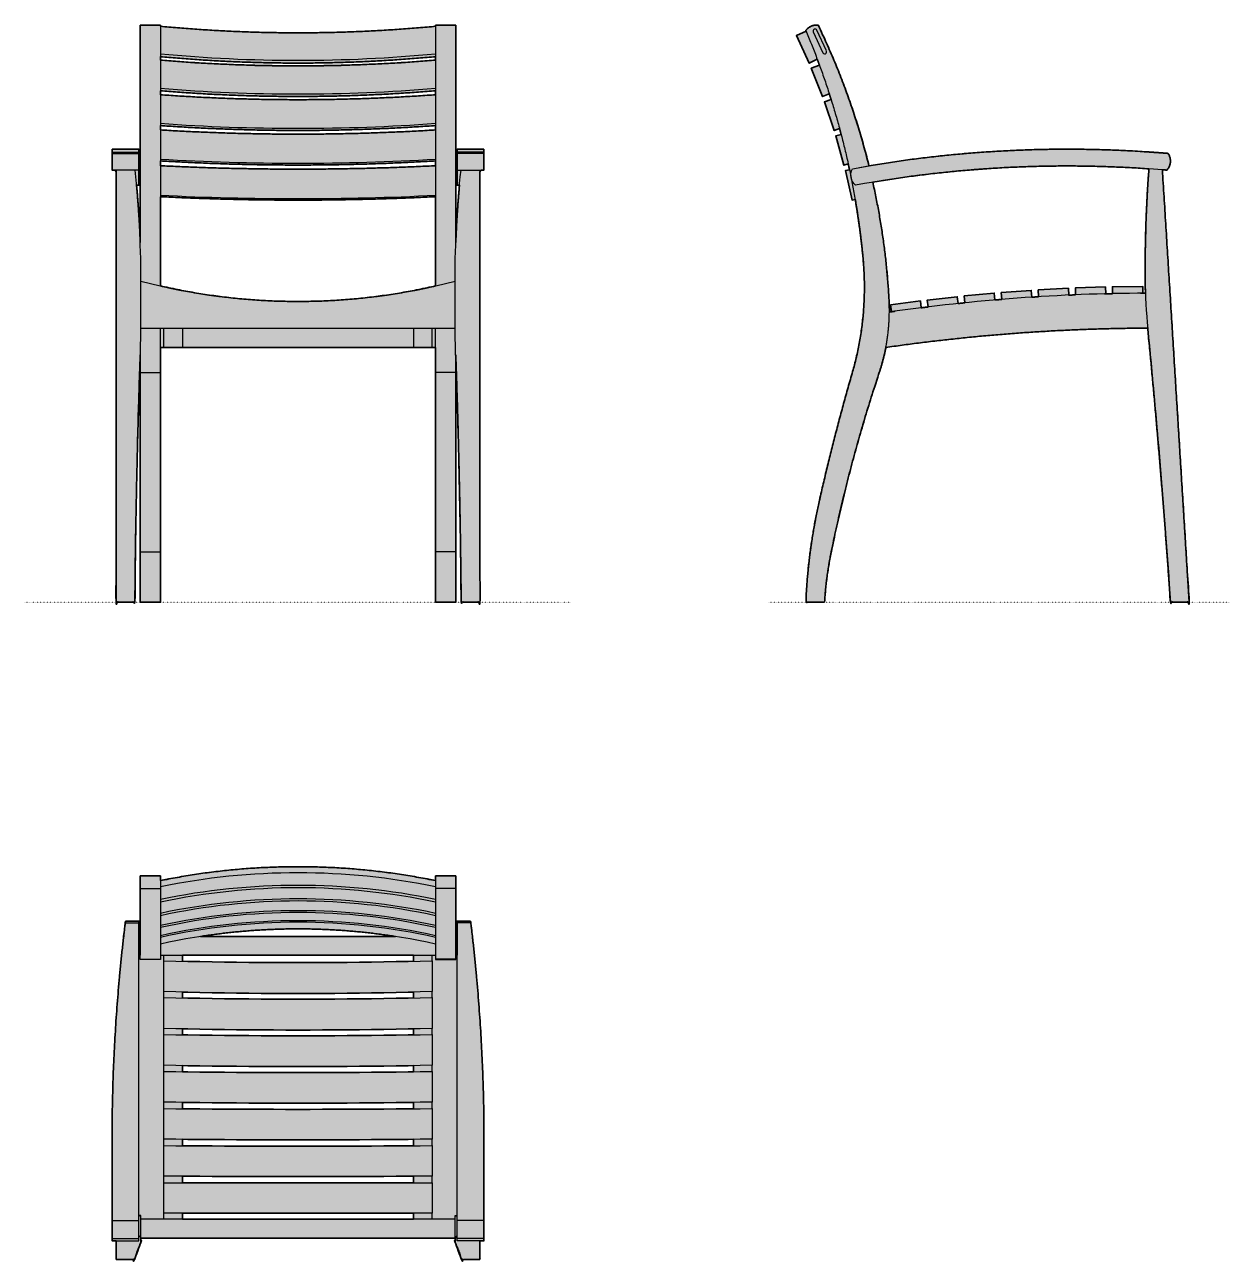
# Model space of a CAD drawing. Header units: millimetres. Extents: x 0 to 1796, y -984 to 860.
import ezdxf

# ---------------------------------------------------------------- set-up
doc = ezdxf.new("R2010")
doc.units = ezdxf.units.MM
doc.linetypes.add('Dots', pattern=[1, 0, -1])
doc.layers.add('Blocks', color=7, linetype='Continuous')
doc.layers.add('Blocks$Fill', color=7, linetype='Continuous', true_color=0xffffff)
for name, color, linetype, lineweight, true_color in [('Blocks$Inner', 7, 'Continuous', 25, 0x007f00), ('Blocks$Outline', 7, 'Continuous', 35, 0xff3f3f), ('Groud', 7, 'Dots', 25, 0x243775)]:
    doc.layers.add(name, color=color, linetype=linetype, lineweight=lineweight, true_color=true_color)

# ---------------------------------------------------------------- blocks, each defined once
blk = doc.blocks.new('Ballare Dining Chair Top')
at = {"layer": 'Blocks$Fill'}
h = blk.add_hatch(color=256, dxfattribs=at)
h.paths.add_polyline_path([(191.1, -258.9), (191.1, -258.9), (191.1, -263.5), (191.1, -263.6), (191.1, -263.6), (191.1, -263.7), (191.1, -263.7), (191.1, -263.7), (191.1, -263.8), (191.1, -263.8), (191.1, -263.9), (191, -263.9), (191, -264), (191, -264), (191, -264.1), (191, -264.2), (191, -264.3), (190.9, -264.4), (190.9, -264.5), (190.9, -264.5), (190.8, -264.6), (190.8, -264.7), (190.7, -264.8), (190.7, -264.9), (189.8, -266.4), (189, -267.9), (188.3, -269.4), (187.5, -270.9), (186.8, -272.4), (186.2, -273.9), (185.6, -275.4), (185, -276.9), (184.5, -278.4), (184.1, -279.9), (183.6, -281.4), (183.2, -282.9), (182.9, -284.4), (182.6, -285.8), (182.3, -287.3), (182.1, -288.8), (154.1, -288.8), (154.1, -260.8), (148.1, -260.8), (148.1, -257.3), (148.1, -110.8), (149.3, -29.8), (153, 51.3), (159.2, 132.2), (167.8, 212.8), (168.1, 215.2), (188.1, 215.2), (188.1, 212.8), (188.1, 164.3), (190.1, 164.3), (190.1, 282.4), (220.1, 282.4), (220.1, 275.4), (245.4, 280.2), (270.8, 284.5), (296.4, 288), (322.1, 291), (347.8, 293.3), (373.5, 294.9), (399.3, 295.9), (425.1, 296.2), (450.8, 295.9), (476.6, 294.9), (502.4, 293.3), (528.1, 291), (553.8, 288), (579.3, 284.5), (604.8, 280.2), (630.1, 275.4), (630.1, 282.4), (660.1, 282.4), (660.1, 263.9), (660.1, 164.3), (662.1, 164.3), (662.1, 215.2), (682.1, 215.2), (682.4, 212.8), (691, 132.2), (697.1, 51.3), (700.8, -29.8), (702.1, -110.8), (702.1, -230.6), (702.1, -260.8), (696.1, -260.8), (696.1, -288.8), (668.1, -288.8), (667.9, -287.3), (667.6, -285.8), (667.3, -284.4), (666.9, -282.9), (666.5, -281.4), (666.1, -279.9), (665.6, -278.4), (665.1, -276.9), (664.6, -275.4), (664, -273.9), (663.3, -272.4), (662.6, -270.9), (661.9, -269.4), (661.1, -267.9), (660.3, -266.4), (659.5, -264.9), (659.4, -264.8), (659.4, -264.7), (659.3, -264.6), (659.3, -264.5), (659.3, -264.5), (659.2, -264.4), (659.2, -264.3), (659.2, -264.2), (659.2, -264.1), (659.1, -264), (659.1, -264), (659.1, -263.9), (659.1, -263.9), (659.1, -263.8), (659.1, -263.8), (659.1, -263.7), (659.1, -263.7), (659.1, -263.7), (659.1, -263.6), (659.1, -263.6), (659.1, -263.5), (659.1, -258.9), (659.1, -258.9), (659.1, -256.7), (425.1, -256.7), (191.1, -256.7)], flags=0)
h.paths.add_polyline_path([(570.3, 192.3), (552.2, 195), (534.1, 197.3), (516, 199.2), (497.8, 200.8), (479.7, 202), (461.5, 202.9), (443.3, 203.4), (425.1, 203.6), (406.9, 203.4), (388.7, 202.9), (370.5, 202), (352.3, 200.8), (334.2, 199.2), (316, 197.3), (297.9, 195), (279.9, 192.3), (425.1, 192.3)], flags=0)
h.paths.add_polyline_path([(425.1, 153.3), (597.1, 155.4), (597.1, 164.3), (425.1, 164.3), (253.1, 164.3), (253.1, 155.4), (425.1, 153.3)], flags=0)
h.paths.add_polyline_path([(425.1, 98.9), (597.1, 100.7), (597.1, 109.5), (425.1, 107.3), (253.1, 109.5), (253.1, 100.7)], flags=0)
h.paths.add_polyline_path([(425.1, 44.3), (597.1, 45.8), (597.1, 54.8), (425.1, 53), (253.1, 54.8), (253.1, 45.8)], flags=0)
h.paths.add_polyline_path([(425.1, -10.3), (597.1, -9.1), (597.1, 0.1), (425.1, -1.4), (253.1, 0.1), (253.1, -9.1)], flags=0)
h.paths.add_polyline_path([(425.1, -65.1), (597.1, -64.2), (597.1, -54.8), (425.1, -56), (253.1, -54.8), (253, -64.2)], flags=0)
h.paths.add_polyline_path([(597.1, -109.7), (425.1, -110.6), (253.1, -109.7), (253.1, -119.3), (425.1, -119.9), (597.1, -119.3)], flags=0)
h.paths.add_polyline_path([(597.1, -164.7), (425.1, -165.2), (253.1, -164.7), (253.1, -174.5), (425.1, -174.7), (597.1, -174.5)], flags=0)
h.paths.add_polyline_path([(597.1, -219.7), (425.1, -219.9), (253.1, -219.7), (253.1, -228.7), (425.1, -228.7), (597.1, -228.7)], flags=0)
at = {"layer": 'Blocks$Inner'}
for p, q in [((190.1, 263.9), (220.1, 263.9)), ((660.1, 263.9), (630.1, 263.9)), ((167.8, 212.8), (188.1, 212.8)), ((682.4, 212.8), (662.1, 212.8)), ((190.1, 158.3), (220.1, 158.3)), ((660.1, 158.3), (630.1, 158.3)), ((225.1, -228.7), (225.1, -219.6)), ((253.1, -228.7), (253.1, -219.7)), ((597.1, -228.7), (597.1, -219.7)), ((625.1, -228.7), (625.1, -219.6)), ((148.1, -230.6), (188.1, -230.6)), ((191.1, -223.1), (188.1, -223.1)), ((191.1, -258.9), (191.1, -223.1)), ((659.1, -223.1), (662.1, -223.1)), ((659.1, -258.9), (659.1, -223.1)), ((702.1, -230.6), (662.1, -230.6)), ((148.1, -257.3), (188.1, -257.3)), ((702.1, -257.3), (662.1, -257.3)), ((191.1, -258.9), (191.1, -263.5)), ((659.1, -258.9), (659.1, -263.5))]:
    blk.add_line(p, q, dxfattribs=at)
for points in [[(190.1, 157.8), (190.1, 158.3), (190.1, 263.9), (190.1, 282.4), (220.1, 282.4), (220.1, 263.9), (220.1, 158.3), (220.1, 157.8)], [(660.1, 157.8), (660.1, 158.3), (660.1, 263.9), (660.1, 282.4), (630.1, 282.4), (630.1, 263.9), (630.1, 158.3), (630.1, 157.8)], [(425.1, 107.3), (406.8, 107.4), (388.4, 107.4), (370.1, 107.6), (351.9, 107.7), (333.6, 107.9), (315.4, 108.2), (297.2, 108.5), (279.1, 108.9), (261, 109.3), (243, 109.7), (225.1, 110.2), (225.1, 111.6), (225.1, 156.2), (243, 155.7), (261, 155.2), (279.1, 154.8), (297.2, 154.4), (315.4, 154.1), (333.6, 153.9), (351.8, 153.7), (370.1, 153.5), (388.4, 153.4), (406.7, 153.3), (425.1, 153.3), (443.4, 153.3), (461.7, 153.4), (480, 153.5), (498.3, 153.7), (516.6, 153.9), (534.8, 154.1), (553, 154.4), (571.1, 154.8), (589.1, 155.2), (607.1, 155.7), (625.1, 156.2), (625.1, 111.6), (625.1, 110.2), (607.1, 109.7), (589.1, 109.3), (571.1, 108.9), (552.9, 108.5), (534.8, 108.2), (516.6, 107.9), (498.3, 107.7), (480, 107.6), (461.7, 107.4), (443.4, 107.4)], [(425.1, 53), (406.8, 53), (388.4, 53.1), (370.1, 53.2), (351.9, 53.3), (333.6, 53.5), (315.4, 53.7), (297.2, 54), (279.1, 54.3), (261, 54.7), (243, 55), (225.1, 55.5), (225.1, 56.6), (225.1, 101.3), (243, 100.9), (261, 100.5), (279.1, 100.2), (297.2, 99.9), (315.4, 99.6), (333.6, 99.4), (351.8, 99.2), (370.1, 99), (388.4, 98.9), (406.7, 98.9), (425.1, 98.9), (443.4, 98.9), (461.7, 98.9), (480, 99), (498.3, 99.2), (516.6, 99.4), (534.8, 99.6), (553, 99.9), (571.1, 100.2), (589.1, 100.5), (607.1, 100.9), (625.1, 101.3), (625.1, 56.6), (625.1, 55.5), (607.1, 55), (589.1, 54.7), (571.1, 54.3), (552.9, 54), (534.8, 53.7), (516.6, 53.5), (498.3, 53.3), (480, 53.2), (461.7, 53.1), (443.4, 53)], [(425.1, -1.4), (406.8, -1.4), (388.4, -1.4), (370.1, -1.3), (351.9, -1.2), (333.6, -1), (315.4, -0.8), (297.2, -0.6), (279.1, -0.4), (261, -0.1), (243, 0.2), (225.1, 0.6), (225.1, 1.5), (225.1, 46.4), (243, 46), (261, 45.7), (279.1, 45.4), (297.2, 45.1), (315.4, 44.9), (333.6, 44.7), (351.8, 44.6), (370.1, 44.5), (388.4, 44.4), (406.7, 44.3), (425.1, 44.3), (443.4, 44.3), (461.7, 44.4), (480, 44.5), (498.3, 44.6), (516.6, 44.7), (534.8, 44.9), (553, 45.1), (571.1, 45.4), (589.1, 45.7), (607.1, 46), (625.1, 46.4), (625.1, 1.5), (625.1, 0.6), (607.1, 0.2), (589.1, -0.1), (571.1, -0.4), (552.9, -0.6), (534.8, -0.8), (516.6, -1), (498.3, -1.2), (480, -1.3), (461.7, -1.4), (443.4, -1.4)], [(425.1, -56), (406.8, -55.9), (388.4, -55.9), (370.1, -55.8), (351.9, -55.7), (333.6, -55.6), (315.4, -55.5), (297.2, -55.3), (279.1, -55.1), (261, -54.9), (243, -54.6), (225.1, -54.4), (225.1, -53.6), (225.1, -8.7), (243, -9), (261, -9.3), (279.1, -9.5), (297.2, -9.7), (315.4, -9.9), (333.6, -10), (351.8, -10.1), (370.1, -10.2), (388.4, -10.3), (406.7, -10.3), (425.1, -10.3), (443.4, -10.3), (461.7, -10.3), (480, -10.2), (498.3, -10.1), (516.6, -10), (534.8, -9.9), (553, -9.7), (571.1, -9.5), (589.1, -9.3), (607.1, -9), (625.1, -8.7), (625.1, -53.6), (625.1, -54.4), (607.1, -54.6), (589.1, -54.9), (571.1, -55.1), (552.9, -55.3), (534.8, -55.5), (516.6, -55.6), (498.3, -55.7), (480, -55.8), (461.7, -55.9), (443.4, -55.9)], [(425.1, -110.6), (406.8, -110.5), (388.4, -110.5), (370.1, -110.5), (351.9, -110.4), (333.6, -110.3), (315.4, -110.2), (297.2, -110.1), (279.1, -109.9), (261, -109.8), (243, -109.6), (225.1, -109.4), (225.1, -108.8), (225.1, -63.9), (243, -64.1), (261, -64.3), (279.1, -64.5), (297.2, -64.6), (315.4, -64.7), (333.6, -64.8), (351.8, -64.9), (370.1, -65), (388.4, -65), (406.7, -65.1), (425.1, -65.1), (443.4, -65.1), (461.7, -65), (480, -65), (498.3, -64.9), (516.6, -64.8), (534.8, -64.7), (553, -64.6), (571.1, -64.5), (589.1, -64.3), (607.1, -64.1), (625.1, -63.9), (625.1, -108.8), (625.1, -109.4), (607.1, -109.6), (589.1, -109.8), (571.1, -109.9), (552.9, -110.1), (534.8, -110.2), (516.6, -110.3), (498.3, -110.4), (480, -110.5), (461.7, -110.5), (443.4, -110.5)], [(425.1, -165.2), (406.8, -165.2), (388.4, -165.2), (370.1, -165.2), (351.9, -165.1), (333.6, -165.1), (315.4, -165), (297.2, -164.9), (279.1, -164.8), (261, -164.7), (243, -164.6), (225.1, -164.5), (225.1, -164.1), (225.1, -119.1), (243, -119.3), (261, -119.4), (279.1, -119.5), (297.2, -119.6), (315.4, -119.7), (333.6, -119.7), (351.8, -119.8), (370.1, -119.8), (388.4, -119.9), (406.7, -119.9), (425.1, -119.9), (443.4, -119.9), (461.7, -119.9), (480, -119.8), (498.3, -119.8), (516.6, -119.7), (534.8, -119.7), (553, -119.6), (571.1, -119.5), (589.1, -119.4), (607.1, -119.3), (625.1, -119.1), (625.1, -164.1), (625.1, -164.5), (607.1, -164.6), (589.1, -164.7), (571.1, -164.8), (552.9, -164.9), (534.8, -165), (516.6, -165.1), (498.3, -165.1), (480, -165.2), (461.7, -165.2), (443.4, -165.2)], [(425.1, -219.9), (406.8, -219.9), (388.4, -219.9), (370.1, -219.9), (351.9, -219.8), (333.6, -219.8), (315.4, -219.8), (297.2, -219.8), (279.1, -219.7), (261, -219.7), (243, -219.6), (225.1, -219.6), (225.1, -219.4), (225.1, -174.4), (243, -174.5), (261, -174.5), (279.1, -174.6), (297.2, -174.6), (315.4, -174.7), (333.6, -174.7), (351.8, -174.7), (370.1, -174.7), (388.4, -174.7), (406.7, -174.7), (425.1, -174.7), (443.4, -174.7), (461.7, -174.7), (480, -174.7), (498.3, -174.7), (516.6, -174.7), (534.8, -174.7), (553, -174.6), (571.1, -174.6), (589.1, -174.5), (607.1, -174.5), (625.1, -174.4), (625.1, -219.4), (625.1, -219.6), (607.1, -219.6), (589.1, -219.7), (571.1, -219.7), (552.9, -219.8), (534.8, -219.8), (516.6, -219.8), (498.3, -219.8), (480, -219.9), (461.7, -219.9), (443.4, -219.9)]]:
    blk.add_lwpolyline(points, close=True, dxfattribs=at)
for points in [[(279.9, 192.3), (425.1, 192.3), (570.3, 192.3)], [(190.1, 164.3), (188.1, 164.3)], [(220.1, 164.3), (425.1, 164.3), (630.1, 164.3)], [(225.1, 156.2), (225.1, 164.3)], [(253.1, 155.4), (253.1, 164.3)], [(597.1, 155.4), (597.1, 164.3)], [(625.1, 156.2), (625.1, 164.3)], [(660.1, 164.3), (662.1, 164.3)], [(225.1, 101.3), (225.1, 110.2)], [(253.1, 100.7), (253.1, 109.5)], [(597.1, 100.7), (597.1, 109.5)], [(625.1, 101.3), (625.1, 110.2)], [(225.1, 46.4), (225.1, 55.5)], [(625.1, 46.4), (625.1, 55.5)], [(253.1, 45.8), (253.1, 54.8)], [(597.1, 45.8), (597.1, 54.8)], [(225.1, -8.7), (225.1, 0.6)], [(253.1, -9.1), (253.1, 0.1)], [(597.1, -9.1), (597.1, 0.1)], [(625.1, -8.7), (625.1, 0.6)], [(225.1, -63.9), (225.1, -54.4)], [(253, -64.2), (253.1, -54.8)], [(597.1, -64.2), (597.1, -54.8)], [(625.1, -63.9), (625.1, -54.4)], [(225.1, -119.1), (225.1, -109.4)], [(253.1, -119.3), (253.1, -109.7)], [(597.1, -119.3), (597.1, -109.7)], [(625.1, -119.1), (625.1, -109.4)], [(225.1, -174.4), (225.1, -164.5)], [(253.1, -174.5), (253.1, -164.7)], [(597.1, -174.5), (597.1, -164.7)], [(625.1, -174.4), (625.1, -164.5)], [(659.1, -228.7), (425.1, -228.7), (191.1, -228.7)], [(659.1, -256.7), (425.1, -256.7), (191.1, -256.7)], [(182.1, -288.8), (154.1, -288.8), (154.1, -260.8)], [(668.1, -288.8), (696.1, -288.8), (696.1, -260.8)]]:
    blk.add_lwpolyline(points, dxfattribs=at)
for centre, radius, start, end in [((425.1, -724.1), 1020.3, 90, 101.5912), ((425.1, -724.1), 1020.3, 78.4088, 90), ((425.1, -722.2), 1009.3, 90, 101.7193), ((425.1, -722.2), 1009.3, 78.2807, 90), ((425.1, -740.9), 1009.3, 90, 101.7193), ((425.1, -723), 987.8, 90, 101.9778), ((425.1, -740.9), 1009.3, 78.2807, 90), ((425.1, -723), 987.8, 78.0222, 90), ((425.1, -739.6), 987.8, 90, 101.9778), ((425.1, -724.6), 969.7, 90, 102.2046), ((425.1, -739.6), 987.8, 78.0222, 90), ((425.1, -724.6), 969.7, 77.7954, 90), ((425.1, -739.1), 969.7, 90, 102.2046), ((425.1, -726.8), 954.7, 90, 102.3991), ((425.1, -739.1), 969.7, 77.7954, 90), ((425.1, -726.8), 954.7, 77.6009, 90), ((425.1, -739), 954.7, 90, 102.3991), ((425.1, -729.1), 942.6, 90, 102.5608), ((425.1, -739), 942.6, 90, 102.5608), ((425.1, -739), 954.7, 77.6009, 90), ((425.1, -729.1), 942.6, 77.4392, 90), ((425.1, -739), 942.6, 77.4392, 90), ((194.5, -232.9), 10.3, 109.1628, 128.2426)]:
    blk.add_arc(centre, radius, start, end, dxfattribs=at)
at = {"layer": 'Blocks$Inner', "extrusion": (0, 0, -1)}
blk.add_arc((-655.7, -232.9), 10.3, 109.1628, 128.2426, dxfattribs=at)
at = {"layer": 'Blocks$Inner'}
for points, weights in [([(167.8, 212.8), (148.1, 51.6), (148.1, -110.8)], [1, 0.998151060784, 1]), ([(682.4, 212.8), (702.1, 51.6), (702.1, -110.8)], [1, 0.998151060784, 1]), ([(188.1, -253), (191.1, -256), (191.1, -258.9)], [0.975304648766, 0.987082634395, 1]), ([(662.1, -253), (659.1, -256), (659.1, -258.9)], [0.975304648766, 0.987082634395, 1]), ([(190.7, -264.9), (183.7, -276.8), (182.1, -288.8)], [0.98553058956, 0.990893992853, 0.996475358757]), ([(191.1, -263.5), (191.1, -264.2), (190.7, -264.9)], [1, 0.992577177435, 0.98553058956]), ([(659.1, -263.5), (659.1, -264.2), (659.5, -264.9)], [1, 0.992577177435, 0.98553058956]), ([(659.5, -264.9), (666.4, -276.8), (668.1, -288.8)], [0.98553058956, 0.990893992853, 0.996475358757])]:
    blk.add_rational_spline(points, weights, degree=2, dxfattribs=at)
for points in [[(168.1, 215.2), (167.8, 212.8)], [(188.1, 215.2), (168.1, 215.2)], [(188.1, 212.8), (188.1, 215.2)], [(188.1, -230.6), (188.1, 212.8)], [(662.1, 212.8), (662.1, 215.2)], [(662.1, 215.2), (682.1, 215.2)], [(662.1, -230.6), (662.1, 212.8)], [(682.1, 215.2), (682.4, 212.8)], [(148.1, -110.8), (148.1, -230.6)], [(702.1, -110.8), (702.1, -230.6)], [(148.1, -230.6), (148.1, -257.3)], [(188.1, -257.3), (188.1, -230.6)], [(662.1, -257.3), (662.1, -230.6)], [(702.1, -230.6), (702.1, -257.3)], [(148.1, -257.3), (148.1, -260.8)], [(188.1, -260.8), (188.1, -257.3)], [(662.1, -260.8), (662.1, -257.3)], [(702.1, -257.3), (702.1, -260.8)], [(148.1, -260.8), (188.1, -260.8)], [(702.1, -260.8), (662.1, -260.8)]]:
    blk.add_open_spline(points, degree=1, dxfattribs=at)
at = {"layer": 'Blocks$Outline'}
for points in [[(190.1, 164.3), (190.1, 263.9), (190.1, 282.4), (220.1, 282.4), (220.1, 275.4)], [(630.1, 275.4), (630.1, 282.4), (660.1, 282.4), (660.1, 263.9), (660.1, 164.3)], [(279.9, 192.3), (425.1, 192.3)], [(425.1, 192.3), (570.3, 192.3)], [(188.1, 164.3), (190.1, 164.3)], [(425.1, 164.3), (253.1, 164.3)], [(253.1, 164.3), (253.1, 155.4)], [(253.1, 155.4), (261, 155.2), (279.1, 154.8), (297.2, 154.4), (315.4, 154.1), (333.6, 153.9), (351.8, 153.7), (370.1, 153.5), (388.4, 153.4), (406.7, 153.3), (425.1, 153.3)], [(597.1, 164.3), (425.1, 164.3)], [(425.1, 153.3), (443.4, 153.3), (461.7, 153.4), (480, 153.5), (498.3, 153.7), (516.6, 153.9), (534.8, 154.1), (553, 154.4), (571.1, 154.8), (589.1, 155.2), (597.1, 155.4)], [(597.1, 155.4), (597.1, 164.3)], [(660.1, 164.3), (662.1, 164.3)], [(425.1, 107.3), (406.8, 107.4), (388.4, 107.4), (370.1, 107.6), (351.9, 107.7), (333.6, 107.9), (315.4, 108.2), (297.2, 108.5), (279.1, 108.9), (261, 109.3), (253.1, 109.5)], [(253.1, 109.5), (253.1, 100.7)], [(253.1, 100.7), (261, 100.5), (279.1, 100.2), (297.2, 99.9), (315.4, 99.6), (333.6, 99.4), (351.8, 99.2), (370.1, 99), (388.4, 98.9), (406.7, 98.9), (425.1, 98.9)], [(597.1, 109.5), (589.1, 109.3), (571.1, 108.9), (552.9, 108.5), (534.8, 108.2), (516.6, 107.9), (498.3, 107.7), (480, 107.6), (461.7, 107.4), (443.4, 107.4), (425.1, 107.3)], [(425.1, 98.9), (443.4, 98.9), (461.7, 98.9), (480, 99), (498.3, 99.2), (516.6, 99.4), (534.8, 99.6), (553, 99.9), (571.1, 100.2), (589.1, 100.5), (597.1, 100.7)], [(597.1, 100.7), (597.1, 109.5)], [(425.1, 53), (406.8, 53), (388.4, 53.1), (370.1, 53.2), (351.9, 53.3), (333.6, 53.5), (315.4, 53.7), (297.2, 54), (279.1, 54.3), (261, 54.7), (253.1, 54.8)], [(253.1, 54.8), (253.1, 45.8)], [(253.1, 45.8), (261, 45.7), (279.1, 45.4), (297.2, 45.1), (315.4, 44.9), (333.6, 44.7), (351.8, 44.6), (370.1, 44.5), (388.4, 44.4), (406.7, 44.3), (425.1, 44.3)], [(597.1, 54.8), (589.1, 54.7), (571.1, 54.3), (552.9, 54), (534.8, 53.7), (516.6, 53.5), (498.3, 53.3), (480, 53.2), (461.7, 53.1), (443.4, 53), (425.1, 53)], [(425.1, 44.3), (443.4, 44.3), (461.7, 44.4), (480, 44.5), (498.3, 44.6), (516.6, 44.7), (534.8, 44.9), (553, 45.1), (571.1, 45.4), (589.1, 45.7), (597.1, 45.8)], [(597.1, 45.8), (597.1, 54.8)], [(425.1, -1.4), (406.8, -1.4), (388.4, -1.4), (370.1, -1.3), (351.9, -1.2), (333.6, -1), (315.4, -0.8), (297.2, -0.6), (279.1, -0.4), (261, -0.1), (253.1, 0.1)], [(253.1, 0.1), (253.1, -9.1)], [(597.1, 0.1), (589.1, -0.1), (571.1, -0.4), (552.9, -0.6), (534.8, -0.8), (516.6, -1), (498.3, -1.2), (480, -1.3), (461.7, -1.4), (443.4, -1.4), (425.1, -1.4)], [(597.1, -9.1), (597.1, 0.1)], [(253.1, -9.1), (261, -9.3), (279.1, -9.5), (297.2, -9.7), (315.4, -9.9), (333.6, -10), (351.8, -10.1), (370.1, -10.2), (388.4, -10.3), (406.7, -10.3), (425.1, -10.3)], [(425.1, -10.3), (443.4, -10.3), (461.7, -10.3), (480, -10.2), (498.3, -10.1), (516.6, -10), (534.8, -9.9), (553, -9.7), (571.1, -9.5), (589.1, -9.3), (597.1, -9.1)], [(253.1, -54.8), (253, -64.2)], [(425.1, -56), (406.8, -55.9), (388.4, -55.9), (370.1, -55.8), (351.9, -55.7), (333.6, -55.6), (315.4, -55.5), (297.2, -55.3), (279.1, -55.1), (261, -54.9), (253.1, -54.8)], [(597.1, -54.8), (589.1, -54.9), (571.1, -55.1), (552.9, -55.3), (534.8, -55.5), (516.6, -55.6), (498.3, -55.7), (480, -55.8), (461.7, -55.9), (443.4, -55.9), (425.1, -56)], [(597.1, -64.2), (597.1, -54.8)], [(253, -64.2), (261, -64.3), (279.1, -64.5), (297.2, -64.6), (315.4, -64.7), (333.6, -64.8), (351.8, -64.9), (370.1, -65), (388.4, -65), (406.7, -65.1), (425.1, -65.1)], [(425.1, -65.1), (443.4, -65.1), (461.7, -65), (480, -65), (498.3, -64.9), (516.6, -64.8), (534.8, -64.7), (553, -64.6), (571.1, -64.5), (589.1, -64.3), (597.1, -64.2)], [(425.1, -110.6), (406.8, -110.5), (388.4, -110.5), (370.1, -110.5), (351.9, -110.4), (333.6, -110.3), (315.4, -110.2), (297.2, -110.1), (279.1, -109.9), (261, -109.8), (253.1, -109.7)], [(253.1, -109.7), (253.1, -119.3)], [(597.1, -109.7), (589.1, -109.8), (571.1, -109.9), (552.9, -110.1), (534.8, -110.2), (516.6, -110.3), (498.3, -110.4), (480, -110.5), (461.7, -110.5), (443.4, -110.5), (425.1, -110.6)], [(597.1, -119.3), (597.1, -109.7)], [(253.1, -119.3), (261, -119.4), (279.1, -119.5), (297.2, -119.6), (315.4, -119.7), (333.6, -119.7), (351.8, -119.8), (370.1, -119.8), (388.4, -119.9), (406.7, -119.9), (425.1, -119.9)], [(425.1, -119.9), (443.4, -119.9), (461.7, -119.9), (480, -119.8), (498.3, -119.8), (516.6, -119.7), (534.8, -119.7), (553, -119.6), (571.1, -119.5), (589.1, -119.4), (597.1, -119.3)], [(425.1, -165.2), (406.8, -165.2), (388.4, -165.2), (370.1, -165.2), (351.9, -165.1), (333.6, -165.1), (315.4, -165), (297.2, -164.9), (279.1, -164.8), (261, -164.7), (253.1, -164.7)], [(253.1, -164.7), (253.1, -174.5)], [(597.1, -164.7), (589.1, -164.7), (571.1, -164.8), (552.9, -164.9), (534.8, -165), (516.6, -165.1), (498.3, -165.1), (480, -165.2), (461.7, -165.2), (443.4, -165.2), (425.1, -165.2)], [(597.1, -174.5), (597.1, -164.7)], [(253.1, -174.5), (261, -174.5), (279.1, -174.6), (297.2, -174.6), (315.4, -174.7), (333.6, -174.7), (351.8, -174.7), (370.1, -174.7), (388.4, -174.7), (406.7, -174.7), (425.1, -174.7)], [(425.1, -174.7), (443.4, -174.7), (461.7, -174.7), (480, -174.7), (498.3, -174.7), (516.6, -174.7), (534.8, -174.7), (553, -174.6), (571.1, -174.6), (589.1, -174.5), (597.1, -174.5)], [(425.1, -219.9), (406.8, -219.9), (388.4, -219.9), (370.1, -219.9), (351.9, -219.8), (333.6, -219.8), (315.4, -219.8), (297.2, -219.8), (279.1, -219.7), (261, -219.7), (253.1, -219.7)], [(253.1, -219.7), (253.1, -228.7)], [(597.1, -219.7), (589.1, -219.7), (571.1, -219.7), (552.9, -219.8), (534.8, -219.8), (516.6, -219.8), (498.3, -219.8), (480, -219.9), (461.7, -219.9), (443.4, -219.9), (425.1, -219.9)], [(597.1, -228.7), (597.1, -219.7)], [(253.1, -228.7), (425.1, -228.7)], [(425.1, -228.7), (597.1, -228.7)], [(425.1, -256.7), (191.1, -256.7)], [(659.1, -256.7), (425.1, -256.7)]]:
    blk.add_lwpolyline(points, dxfattribs=at)
for points, weights in [([(220.1, 275.4), (321.5, 296.2), (425.1, 296.2)], [1, 0.994888440706, 1]), ([(425.1, 296.2), (528.6, 296.2), (630.1, 275.4)], [1, 0.994888440706, 1]), ([(425.1, 203.6), (352.1, 203.6), (279.9, 192.3)], [1, 0.995767910758, 0.997504484585]), ([(570.3, 192.3), (498.1, 203.6), (425.1, 203.6)], [0.997504484585, 0.995767910758, 1])]:
    blk.add_rational_spline(points, weights, degree=2, dxfattribs=at)
for points, weights, knots in [([(154.1, -260.8), (151.1, -260.8), (148.1, -260.8), (148.1, -259), (148.1, -257.3), (148.1, -243.9), (148.1, -230.6), (148.1, -170.7), (148.1, -110.8), (148.1, 51.6), (167.8, 212.8), (167.9, 214), (168.1, 215.2)], [1, 1, 1, 1, 1, 1, 1, 1, 1, 0.998151060784, 1, 1, 1], [-482.792896, -482.792896, -482.792896, -476.792896, -476.792896, -473.239315, -473.239315, -446.536807, -446.536807, -326.792896, -326.792896, -2.385793, -2.385793, 0, 0, 0]), ([(682.1, 215.2), (682.2, 214), (682.4, 212.8), (702.1, 51.6), (702.1, -110.8), (702.1, -170.7), (702.1, -230.6), (702.1, -243.9), (702.1, -257.3), (702.1, -259), (702.1, -260.8), (699.1, -260.8), (696.1, -260.8)], [1, 1, 1, 0.998151060784, 1, 1, 1, 1, 1, 1, 1, 1, 1], [0, 0, 0, 2.385793, 2.385793, 326.792896, 326.792896, 446.536807, 446.536807, 473.239315, 473.239315, 476.792896, 476.792896, 482.792896, 482.792896, 482.792896]), ([(191.1, -258.9), (191.1, -258.9), (191.1, -258.9), (191.1, -261.2), (191.1, -263.5), (191.1, -264.2), (190.7, -264.9), (183.7, -276.8), (182.1, -288.8), (168.1, -288.8), (154.1, -288.8), (154.1, -274.8), (154.1, -260.8)], [0.999596635282, 0.999798178574, 1, 1, 1, 0.992577177435, 0.98553058956, 0.990893992853, 0.996475358757, 0.996475358757, 0.996475358757, 0.996475358757, 0.996475358757], [-0.001082, -0.001082, -0.001082, 0, 0, 4.592008, 4.592008, 4.631817, 4.631817, 4.662117, 4.662117, 32.662117, 32.662117, 60.662117, 60.662117, 60.662117]), ([(696.1, -260.8), (696.1, -274.8), (696.1, -288.8), (682.1, -288.8), (668.1, -288.8), (666.4, -276.8), (659.5, -264.9), (659.1, -264.2), (659.1, -263.5), (659.1, -261.2), (659.1, -258.9), (659.1, -258.9), (659.1, -258.9)], [0.996475358757, 0.996475358757, 0.996475358757, 0.996475358757, 0.996475358757, 0.990893992853, 0.98553058956, 0.992577177435, 1, 1, 1, 0.999798178574, 0.999596635282], [-60.662117, -60.662117, -60.662117, -32.662117, -32.662117, -4.662117, -4.662117, -4.631817, -4.631817, -4.592008, -4.592008, 0, 0, 0.001082, 0.001082, 0.001082])]:
    blk.add_rational_spline(points, weights, degree=2, knots=knots, dxfattribs=at)
for points, knots in [([(168.1, 215.2), (178.1, 215.2), (188.1, 215.2), (188.1, 214), (188.1, 212.8), (188.1, 188.6), (188.1, 164.3)], [-1012.7959, -1012.7959, -1012.7959, -992.792896, -992.792896, -990.400569, -990.400569, -941.958321, -941.958321, -941.958321]), ([(662.1, 164.3), (662.1, 188.6), (662.1, 212.8), (662.1, 214), (662.1, 215.2), (672.1, 215.2), (682.1, 215.2)], [941.958321, 941.958321, 941.958321, 990.400569, 990.400569, 992.792896, 992.792896, 1012.7959, 1012.7959, 1012.7959])]:
    blk.add_open_spline(points, degree=2, knots=knots, dxfattribs=at)
for points in [[(191.1, -256.7), (191.1, -257.8), (191.1, -258.9)], [(659.1, -258.9), (659.1, -257.8), (659.1, -256.7)]]:
    blk.add_open_spline(points, degree=2, dxfattribs=at)
blk = doc.blocks.new('Ballare Dining Chair Side')
at = {"layer": 'Blocks$Fill'}
h = blk.add_hatch(color=256, dxfattribs=at)
h.paths.add_polyline_path([(55.6, 850.1), (41.3, 843.6), (60.1, 802.7), (72.3, 808.3), (75.5, 799.6), (63.4, 794.8), (80, 753), (90.1, 757), (92.9, 748.3), (83, 744.9), (97.4, 702.3), (105.5, 705), (107.8, 696.3), (99.9, 694.1), (112.1, 650.8), (118.4, 652.6), (120.3, 643.9), (114.2, 642.5), (124.2, 598.6), (128.8, 599.7), (132.3, 577.8), (135.5, 555.9), (138.2, 534), (140.5, 512), (141.3, 501.4), (142, 490.7), (142.4, 479.9), (142.5, 469.2), (142.4, 458.4), (142, 447.6), (141.4, 436.9), (140.5, 426.1), (139.3, 415.4), (138, 404.7), (136.3, 394), (134.4, 383.4), (132.3, 372.9), (129.9, 362.4), (127.3, 352), (124.5, 341.7), (98.4, 246.2), (75.2, 150), (71.2, 131.5), (67.7, 112.9), (64.5, 94.2), (61.8, 75.4), (59.5, 56.6), (57.7, 37.8), (56.2, 18.9), (55.2, 0), (83.2, 0), (84.7, 18.9), (86.9, 37.7), (89.7, 56.4), (93.2, 75), (108, 142.5), (124.9, 209.6), (143.8, 276.1), (164.7, 342), (167.6, 351.1), (170.2, 360.4), (172.5, 369.7), (174.5, 379.2), (222.9, 385.8), (271.5, 391.5), (320.2, 396.4), (368.9, 400.4), (417.8, 403.6), (466.6, 405.9), (515.5, 407.4), (564.4, 408), (564.5, 406.9), (598.3, 0), (626.3, 0), (586.3, 643.8), (593, 643.3), (593.3, 643.6), (593.6, 643.9), (593.8, 644.2), (594.1, 644.5), (594.3, 644.8), (594.6, 645.1), (594.8, 645.5), (595, 645.8), (595.2, 646.2), (595.5, 646.5), (595.7, 646.9), (595.9, 647.2), (596.1, 647.6), (596.3, 648), (596.5, 648.4), (596.6, 648.7), (596.8, 649.1), (597, 649.5), (597.1, 649.9), (597.3, 650.3), (597.4, 650.7), (597.5, 651.2), (597.6, 651.6), (597.7, 652), (597.8, 652.4), (597.9, 652.9), (598, 653.3), (598.1, 653.7), (598.2, 654.1), (598.2, 654.6), (598.3, 655), (598.3, 655.5), (598.3, 655.9), (598.3, 656.3), (598.3, 656.8), (598.3, 657.2), (598.3, 657.6), (598.3, 658.1), (598.3, 658.5), (598.2, 658.9), (598.2, 659.4), (598.1, 659.8), (598.1, 660.2), (598, 660.7), (597.9, 661.1), (597.8, 661.5), (597.7, 661.9), (597.6, 662.3), (597.5, 662.7), (597.3, 663.1), (597.2, 663.5), (597, 663.9), (596.9, 664.3), (596.7, 664.7), (596.6, 665.1), (596.4, 665.5), (596.2, 665.8), (596, 666.2), (595.8, 666.5), (595.6, 666.9), (595.4, 667.2), (595.2, 667.6), (595, 667.9), (594.8, 668.2), (568.1, 670.1), (515.7, 673), (463.2, 674.3), (410.7, 674.1), (358.1, 672.3), (305.6, 669), (253.3, 664.1), (201.2, 657.7), (149.3, 649.7), (142.2, 676.7), (134.5, 703.4), (126, 730), (116.9, 756.3), (107.1, 782.4), (96.6, 808.3), (85.4, 833.8), (73.6, 859), (73, 859.1), (72.3, 859.1), (71.7, 859.1), (71.1, 859.2), (70.4, 859.1), (69.8, 859.1), (69.1, 859.1), (68.5, 859), (67.8, 858.9), (67.2, 858.8), (66.5, 858.6), (65.9, 858.5), (65.2, 858.3), (64.6, 858.1), (64, 857.8), (63.3, 857.6), (62.7, 857.3), (62.1, 857), (61.5, 856.7), (61, 856.4), (60.4, 856), (59.8, 855.7), (59.3, 855.3), (58.8, 854.9), (58.3, 854.5), (57.8, 854.1), (57.3, 853.6), (56.8, 853.2), (56.4, 852.7), (56, 852.2), (55.6, 851.7), (55.2, 851.2)], flags=0)
h.paths.add_polyline_path([(155, 625.4), (206, 633.1), (257.2, 639.4), (308.6, 644.2), (360.2, 647.4), (411.8, 649.1), (463.4, 649.3), (514.9, 648), (566.3, 645.2), (563.7, 604.1), (561.8, 563.1), (560.8, 522), (560.7, 480.9), (561.1, 459.9), (553.6, 459.9), (557.1, 459.9), (557, 470.2), (512, 469.5), (512.1, 459.3), (500, 459), (502, 459.1), (501.6, 469.3), (456.7, 467.8), (457, 457.5), (446.5, 457.1), (446.9, 457.1), (446.4, 467.3), (401.4, 464.9), (402, 454.7), (391.9, 454), (391.1, 464.2), (346.3, 460.9), (347, 450.7), (336.9, 449.9), (336, 460.1), (291.2, 455.9), (292.1, 445.7), (292.1, 445.7), (282.1, 444.6), (280.9, 454.8), (236.2, 449.7), (237.4, 439.5), (237.4, 439.5), (227.3, 438.3), (226, 448.4), (181.4, 442.5), (182.7, 432.4), (188.1, 433.1), (179.7, 431.9), (179.6, 441), (179.2, 450), (177.8, 472.1), (175.9, 494.1), (173.6, 516.2), (170.8, 538.2), (167.5, 560.1), (163.8, 581.9), (159.6, 603.7)], flags=0)
at = {"layer": 'Blocks$Inner'}
for p, q in [((66.4, 849), (80.5, 818.1)), ((86, 820.6), (71.8, 851.5)), ((568.1, 670.1), (594.8, 668.2)), ((135.3, 647.3), (153.8, 650.6)), ((593, 643.3), (566.3, 645.2))]:
    blk.add_line(p, q, dxfattribs=at)
for points in [[(55.6, 850.1), (41.3, 843.6), (60.1, 802.7), (72.3, 808.3)], [(75.5, 799.6), (63.4, 794.8), (80, 753), (90.1, 757)], [(92.9, 748.3), (83, 744.9), (97.4, 702.3), (105.5, 705)], [(107.8, 696.3), (99.9, 694.1), (112.1, 650.8), (118.4, 652.6)], [(120.3, 643.9), (114.2, 642.5), (124.2, 598.6), (128.8, 599.7)], [(598.3, 0), (626.3, 0), (586.3, 643.8), (566.3, 645.2)], [(391.9, 454), (391.1, 464.2), (346.3, 460.9), (347, 450.7), (347, 450.7)], [(402, 454.7), (401.4, 464.9), (446.4, 467.3), (446.9, 457.1), (446.5, 457.1)], [(500, 459), (502, 459.1), (501.6, 469.3), (456.7, 467.8), (457, 457.5)], [(553.6, 459.9), (557.1, 459.9), (557, 470.2), (512, 469.5), (512.1, 459.3)], [(227.3, 438.3), (226, 448.4), (181.4, 442.5), (182.7, 432.4), (188.1, 433.1)], [(282.1, 444.6), (280.9, 454.8), (236.2, 449.7), (237.4, 439.5), (237.4, 439.5)], [(336.9, 449.9), (336, 460.1), (291.2, 455.9), (292.1, 445.7), (292.1, 445.7)]]:
    blk.add_lwpolyline(points, dxfattribs=at)
for centre, radius, start, end in [((69.1, 850.2), 3, 24.6043, 204.6043), ((83.2, 819.3), 3, 204.6043, 24.6043), ((444.3, -1100.6), 1750, 86, 100.3709), ((2560.6, 493.8), 2000, 175.6604, 180.3715), ((1373.5, 486.1), 812.8, 180.3715, 185.5897), ((573, -2308.4), 2768.4, 90.2433, 98.1692), ((575.2, -2392), 2800, 90.2215, 98.2292)]:
    blk.add_arc(centre, radius, start, end, dxfattribs=at)
at = {"layer": 'Blocks$Inner', "extrusion": (0, 0, -1)}
for centre, radius, start, end in [((-444.3, -1100.6), 1775, 79.6291, 94), ((-578.3, 656.8), 20, 145.3178, 222.6822), ((-142.3, 635.9), 20, 310.9469, 28.3113), ((13368.9, -956.7), 14000, 174.4103, 176.08156)]:
    blk.add_arc(centre, radius, start, end, dxfattribs=at)
at = {"layer": 'Blocks$Inner'}
for points, weights in [([(73.6, 859), (62.1, 860.4), (55.2, 851.2)], [1, 0.866025403784, 1]), ([(55.2, 851.2), (123.8, 688.2), (140.5, 512)], [1, 0.988435241174, 1]), ([(149.3, 649.6), (122.4, 758.3), (73.6, 859)], [1, 0.994602545972, 1]), ([(179.2, 450), (174.4, 538.6), (155, 625.4)], [1, 0.996594744796, 1]), ([(140.5, 512), (148.6, 425.3), (124.5, 341.7)], [1, 0.982406888255, 1]), ([(164.7, 342), (182.3, 394.6), (179.2, 450)], [1, 0.982332586988, 1]), ([(124.5, 341.7), (96.9, 246.6), (75.2, 150)], [1, 0.999551491809, 1]), ([(93.2, 75), (120.9, 210.7), (164.7, 342)], [1, 0.998192922783, 1]), ([(75.2, 150), (58.5, 75.9), (55.2, 0)], [1, 0.996030182559, 1]), ([(83.2, 0), (85.6, 37.8), (93.2, 75)], [1, 0.997631330061, 1])]:
    blk.add_rational_spline(points, weights, degree=2, dxfattribs=at)
blk.add_open_spline([(55.2, 0), (83.2, 0)], degree=1, dxfattribs=at)
at = {"layer": 'Blocks$Outline'}
for points in [[(55.6, 850.1), (41.3, 843.6), (60.1, 802.7), (72.3, 808.3)], [(75.5, 799.6), (63.4, 794.8), (80, 753), (90.1, 757)], [(92.9, 748.3), (83, 744.9), (97.4, 702.3), (105.5, 705)], [(107.8, 696.3), (99.9, 694.1), (112.1, 650.8), (118.4, 652.6)], [(120.3, 643.9), (114.2, 642.5), (124.2, 598.6), (128.8, 599.7)], [(391.9, 454), (391.1, 464.2), (346.3, 460.9), (347, 450.7)], [(446.5, 457.1), (446.9, 457.1), (446.4, 467.3), (401.4, 464.9), (402, 454.7)], [(500, 459), (502, 459.1), (501.6, 469.3), (456.7, 467.8), (457, 457.5)], [(553.6, 459.9), (557.1, 459.9), (557, 470.2), (512, 469.5), (512.1, 459.3)], [(227.3, 438.3), (226, 448.4), (181.4, 442.5), (182.7, 432.4), (188.1, 433.1)], [(282.1, 444.6), (280.9, 454.8), (236.2, 449.7), (237.4, 439.5), (237.4, 439.5)], [(336.9, 449.9), (336, 460.1), (291.2, 455.9), (292.1, 445.7), (292.1, 445.7)]]:
    blk.add_lwpolyline(points, dxfattribs=at)
for points, weights, knots in [([(149.3, 649.7), (122.4, 758.3), (73.6, 859), (62.1, 860.4), (55.2, 851.2), (55.4, 850.7), (55.6, 850.1)], [0.999995289822, 0.994604902089, 1, 0.866025403784, 1, 0.999960268568, 0.999920810136], [0.097357, 0.097357, 0.097357, 223.027791, 223.027791, 243.971742, 243.971742, 245.178028, 245.178028, 245.178028]), ([(586.3, 643.8), (589.7, 643.5), (593, 643.3), (603.9, 655.1), (594.8, 668.2), (581.4, 669.2), (568.1, 670.1), (357.5, 684.8), (149.3, 649.7)], [1, 1, 1, 0.7806247498, 1, 1, 1, 0.992587223476, 0.999168070547], [-998.401817, -998.401817, -998.401817, -991.682942, -991.682942, -964.677681, -964.677681, -937.909968, -937.909968, -517.688647, -517.688647, -517.688647]), ([(566.3, 645.2), (560.1, 563.1), (560.7, 480.9), (560.7, 470.4), (561.1, 459.9)], [1, 0.999154997286, 1, 0.999706995572, 0.999579624557], [693.048838, 693.048838, 693.048838, 857.499122, 857.499122, 878.423254, 878.423254, 878.423254]), ([(564.4, 408), (564.4, 407.5), (564.5, 406.9), (584.4, 203.7), (598.3, 0), (612.3, 0), (626.3, 0), (606.3, 321.9), (586.3, 643.8)], [0.999970929317, 0.999985254927, 1, 0.999893647343, 1, 1, 1, 1, 1], [930.475449, 930.475449, 930.475449, 931.52843, 931.52843, 1339.895817, 1339.895817, 1367.895817, 1367.895817, 2012.895817, 2012.895817, 2012.895817]), ([(179.7, 431.9), (179.7, 440.9), (179.2, 450), (174.4, 538.6), (155, 625.4)], [0.995109586231, 0.997068317782, 1, 0.996594744796, 1], [1588.415169, 1588.415169, 1588.415169, 1606.604901, 1606.604901, 1783.724704, 1783.724704, 1783.724704]), ([(128.8, 599.7), (136.3, 556.1), (140.5, 512), (148.6, 425.3), (124.5, 341.7), (96.9, 246.6), (75.2, 150), (58.5, 75.9), (55.2, 0), (69.2, 0), (83.2, 0), (85.6, 37.8), (93.2, 75), (120.9, 210.7), (164.7, 342), (170.8, 360.3), (174.5, 379.2)], [0.99563791259, 0.997083395742, 1, 0.982406888255, 1, 0.999551491809, 1, 0.996030182559, 1, 1, 1, 0.997631330061, 1, 0.998192922783, 1, 0.993793336826, 0.99194754615], [506.538421, 506.538421, 506.538421, 595.089463, 595.089463, 767.182131, 767.182131, 965.148912, 965.148912, 1116.676937, 1116.676937, 1144.676937, 1144.676937, 1220.40306, 1220.40306, 1496.986776, 1496.986776, 1535.496249, 1535.496249, 1535.496249])]:
    blk.add_rational_spline(points, weights, degree=2, knots=knots, dxfattribs=at)
for points, weights in [([(72.3, 808.3), (73.9, 803.9), (75.5, 799.6)], [0.99734840902, 0.997123891793, 0.996915475298]), ([(90.1, 757), (91.5, 752.6), (92.9, 748.3)], [0.995269262879, 0.995141269143, 0.995028853324]), ([(105.5, 705), (106.7, 700.7), (107.8, 696.3)], [0.994298662842, 0.99426362898, 0.994243739952]), ([(118.4, 652.6), (119.3, 648.2), (120.3, 643.9)], [0.994423798981, 0.994479033165, 0.994549064316]), ([(155, 625.4), (359.5, 659.6), (566.3, 645.2)], [0.999116886207, 0.992616171115, 1]), ([(292.1, 445.7), (287.1, 445.2), (282.1, 444.6)], [0.99900329434, 0.999029037705, 0.999058114789]), ([(347, 450.7), (342, 450.3), (336.9, 449.9)], [0.998821726298, 0.998829302746, 0.998840211656]), ([(402, 454.7), (396.9, 454.4), (391.9, 454)], [0.998838118148, 0.998827533646, 0.998820281723]), ([(457, 457.5), (451.7, 457.3), (446.5, 457.1)], [0.999052485191, 0.999022451048, 0.998996054434]), ([(512.1, 459.3), (506.1, 459.2), (500, 459)], [0.99946531112, 0.999409126588, 0.999357719074]), ([(561.1, 459.9), (557.3, 459.9), (553.6, 459.9)], [0.999997939722, 0.999951622397, 0.999907102647]), ([(188.1, 433.1), (183.9, 432.5), (179.7, 431.9)], [0.99989500453, 0.999945910344, 0.999999192493]), ([(237.4, 439.5), (232.3, 438.9), (227.3, 438.3)], [0.999382961013, 0.999426890434, 0.999474155944]), ([(174.5, 379.2), (368.4, 407.2), (564.4, 408)], [1, 0.997559379987, 1])]:
    blk.add_rational_spline(points, weights, degree=2, dxfattribs=at)
blk = doc.blocks.new('Ballare Dining Chair Front')
at = {"layer": 'Blocks$Fill'}
h = blk.add_hatch(color=256, dxfattribs=at)
h.paths.add_polyline_path([(172, 368.1), (164, 0), (136, 0), (136, 640.7), (134.3, 643.3), (130, 643.3), (130, 668.2), (130, 674.4), (170, 674.4), (170, 670.1), (170, 668.2), (170, 643.3), (170, 620.8), (166.5, 620.8), (169.9, 578.3), (172, 535.7), (172, 859), (202, 859), (202, 857.4), (253.2, 853.2), (304.4, 850.1), (355.7, 848.3), (407, 847.7), (458.3, 848.3), (509.6, 850.1), (560.9, 853.2), (612, 857.4), (612, 859), (642, 859), (642, 535.7), (644.2, 578.3), (647.5, 620.8), (644, 620.8), (644, 643.3), (644, 668.2), (644, 674.4), (684, 674.4), (684, 643.3), (679.8, 643.3), (678, 640.7), (678, 0), (650, 0), (642, 368.1), (642, 75), (642, 0), (612, 0), (612, 75), (612, 342), (612, 379), (607, 379), (579, 379), (407, 379), (235, 379), (207, 379), (202, 379), (202, 342), (202, 0), (172, 0), (172, 75)], flags=0)
h.paths.add_polyline_path([(407, 798.5), (458.3, 799), (509.6, 800.6), (560.9, 803.3), (612, 807), (612, 812.2), (560.9, 808), (509.6, 805), (458.3, 803.2), (407, 802.6), (355.7, 803.2), (304.4, 805), (253.2, 808), (202, 812.2), (202, 807), (253.2, 803.3), (304.4, 800.6), (355.7, 799)], flags=0)
h.paths.add_polyline_path([(407, 748.1), (458.3, 748.6), (509.6, 750), (560.8, 752.3), (612, 755.5), (612, 761.4), (560.9, 757.7), (509.6, 755.1), (458.3, 753.5), (407, 752.9), (355.7, 753.5), (304.4, 755.1), (253.2, 757.7), (202, 761.4), (202, 755.5), (253.2, 752.3), (304.5, 750), (355.7, 748.6)], flags=0)
h.paths.add_polyline_path([(407, 696.8), (509.6, 698.4), (612, 703.1), (612, 709.6), (560.8, 706.4), (509.6, 704.1), (458.3, 702.7), (407, 702.3), (355.7, 702.7), (304.5, 704.1), (253.2, 706.4), (202, 709.6), (202, 703.1), (304.5, 698.4)], flags=0)
h.paths.add_polyline_path([(612, 657), (509.6, 652.3), (407, 650.8), (304.5, 652.3), (202, 657), (202, 649.8), (304.5, 646), (407, 644.7), (509.6, 646), (612, 649.8)], flags=0)
h.paths.add_polyline_path([(612, 603.7), (509.6, 599.9), (407, 598.6), (304.5, 599.9), (202, 603.7), (202, 470.9), (227.3, 465.5), (252.7, 460.8), (278.3, 456.8), (303.9, 453.5), (329.7, 451), (355.4, 449.2), (381.2, 448.1), (407, 447.7), (432.8, 448.1), (458.6, 449.2), (484.4, 451), (510.1, 453.5), (535.8, 456.8), (561.3, 460.8), (586.8, 465.5), (612, 470.9)], flags=0)
at = {"layer": 'Blocks$Inner'}
for p, q in [((130, 670.1), (170, 670.1)), ((684, 670.1), (644, 670.1)), ((173, 406.9), (173, 480.9)), ((641, 406.9), (641, 480.9))]:
    blk.add_line(p, q, dxfattribs=at)
for points in [[(172, 535.7), (172, 859), (202, 859), (202, 470.9)], [(642, 535.7), (642, 859), (612, 859), (612, 470.9)], [(130, 668.2), (170, 668.2), (170, 643.3), (130, 643.3), (130, 668.2), (130, 670.1), (130, 674.4), (170, 674.4), (170, 670.1), (170, 668.2)], [(684, 668.2), (644, 668.2), (644, 643.3), (684, 643.3), (684, 668.2), (684, 670.1), (684, 674.4), (644, 674.4), (644, 670.1), (644, 668.2)], [(134.3, 643.3), (134.8, 642.5), (136, 640.7)], [(136, 643.3), (136, 0), (164, 0)], [(166.5, 620.8), (170, 620.8), (170, 643.3)], [(647.5, 620.8), (644, 620.8), (644, 643.3)], [(678, 643.3), (678, 0), (650, 0)], [(679.8, 643.3), (679.2, 642.5), (678, 640.7)], [(172, 342), (202, 342), (202, 408)], [(173, 408), (407, 408), (641, 408)], [(235, 408), (235, 379), (207, 379), (207, 408)], [(579, 408), (579, 379), (607, 379), (607, 408)], [(642, 342), (612, 342), (612, 408)], [(612, 379), (407, 379), (202, 379)], [(172, 368.1), (172, 342), (172, 75), (202, 75)], [(642, 368.1), (642, 342), (642, 75), (612, 75)], [(172, 75), (172, 0), (202, 0), (202, 75), (202, 342)], [(642, 75), (642, 0), (612, 0), (612, 75), (612, 342)]]:
    blk.add_lwpolyline(points, dxfattribs=at)
for centre, radius, start, end in [((407, 3030.2), 2182.5, 264.6104, 270), ((407, 3030.2), 2182.5, 270, 275.3896), ((407, 2989.3), 2182.5, 264.6104, 270), ((407, 3009.1), 2206.5, 264.6691, 270), ((407, 2989.3), 2182.5, 270, 275.3896), ((407, 3009.1), 2206.5, 270, 275.3309), ((407, 3260.6), 2462.2, 265.224, 270), ((407, 3260.6), 2462.2, 270, 274.776), ((407, 3218.8), 2462.2, 265.224, 270), ((407, 3242.2), 2489.2, 265.2761, 270), ((407, 3218.8), 2462.2, 270, 274.776), ((407, 3242.2), 2489.2, 270, 274.7239), ((407, 3581.4), 2833.3, 265.8509, 270), ((407, 3581.4), 2833.3, 270, 274.1491), ((407, 3538.8), 2833.3, 265.8509, 270), ((407, 3566.8), 2864.5, 265.8961, 270), ((407, 4044.4), 3347.6, 266.4891, 270), ((407, 3538.8), 2833.3, 270, 274.1491), ((407, 3566.8), 2864.5, 270, 274.1039), ((407, 4044.4), 3347.6, 270, 273.5109), ((407, 4001.1), 3347.6, 266.4891, 270), ((407, 4035.2), 3384.4, 266.5274, 270), ((407, 4749.1), 4104.4, 267.1371, 270), ((407, 4001.1), 3347.6, 270, 273.5109), ((407, 4035.2), 3384.4, 270, 273.4726), ((407, 4749.1), 4104.4, 270, 272.8629), ((-1331.3, 480.9), 1504.3, 0, 6.1991), ((407, 4705.2), 4104.4, 267.1371, 270), ((407, 4748.2), 4149.6, 267.1683, 270), ((407, 4705.2), 4104.4, 270, 272.8629), ((407, 4748.2), 4149.6, 270, 272.8317), ((407, 1367.7), 920, 255.2651, 270), ((407, 1367.7), 920, 270, 284.7349), ((-427, 406.9), 600, 357.9314, 0), ((-13349.5, -120.1), 14000, 0.49138, 2.06864)]:
    blk.add_arc(centre, radius, start, end, dxfattribs=at)
at = {"layer": 'Blocks$Inner', "extrusion": (0, 0, -1)}
for centre, radius, start, end in [((-2145.3, 480.9), 1504.3, 0, 6.1991), ((-1241, 406.9), 600, 357.9314, 0), ((-14163.5, -120.1), 14000, 0.49138, 2.06864)]:
    blk.add_arc(centre, radius, start, end, dxfattribs=at)
at = {"layer": 'Blocks$Outline'}
for points in [[(172, 535.7), (172, 859), (202, 859), (202, 857.4)], [(612, 857.4), (612, 859), (642, 859), (642, 535.7)], [(202, 812.2), (202, 807)], [(612, 807), (612, 812.2)], [(202, 761.4), (202, 755.5)], [(612, 755.5), (612, 761.4)], [(202, 709.6), (202, 703.1)], [(612, 703.1), (612, 709.6)], [(134.3, 643.3), (130, 643.3), (130, 668.2), (130, 670.1), (130, 674.4)], [(130, 674.4), (170, 674.4), (170, 670.1), (170, 668.2)], [(170, 668.2), (170, 643.3)], [(644, 668.2), (644, 670.1), (644, 674.4), (684, 674.4)], [(644, 643.3), (644, 668.2)], [(684, 674.4), (684, 670.1), (684, 668.2), (684, 643.3), (679.8, 643.3)], [(202, 657), (202, 649.8)], [(612, 649.8), (612, 657)], [(136, 640.7), (134.8, 642.5), (134.3, 643.3)], [(170, 643.3), (170, 620.8), (166.5, 620.8)], [(647.5, 620.8), (644, 620.8), (644, 643.3)], [(679.8, 643.3), (679.2, 642.5), (678, 640.7)], [(202, 603.7), (202, 470.9)], [(612, 470.9), (612, 603.7)], [(207, 379), (202, 379)], [(202, 379), (202, 342)], [(235, 379), (207, 379)], [(407, 379), (235, 379)], [(579, 379), (407, 379)], [(607, 379), (579, 379)], [(612, 379), (607, 379)], [(612, 342), (612, 379)], [(172, 75), (172, 342), (172, 368.1)], [(642, 368.1), (642, 342), (642, 75)], [(202, 342), (202, 75), (202, 0), (172, 0), (172, 75)], [(642, 75), (642, 0), (612, 0), (612, 75), (612, 342)]]:
    blk.add_lwpolyline(points, dxfattribs=at)
for points, weights in [([(202, 857.4), (304.3, 847.7), (407, 847.7)], [1, 0.998894131381, 1]), ([(407, 847.7), (509.7, 847.7), (612, 857.4)], [1, 0.998894131381, 1]), ([(407, 802.6), (304.3, 802.6), (202, 812.2)], [1, 0.998918100893, 1]), ([(612, 812.2), (509.7, 802.6), (407, 802.6)], [1, 0.998918100893, 1]), ([(202, 807), (304.3, 798.5), (407, 798.5)], [1, 0.999131590522, 1]), ([(407, 798.5), (509.7, 798.5), (612, 807)], [1, 0.999131590522, 1]), ([(407, 752.9), (304.3, 752.9), (202, 761.4)], [1, 0.999150411062, 1]), ([(612, 761.4), (509.7, 752.9), (407, 752.9)], [1, 0.999150411062, 1]), ([(202, 755.5), (304.4, 748.1), (407, 748.1)], [1, 0.999344556927, 1]), ([(407, 748.1), (509.7, 748.1), (612, 755.5)], [1, 0.999344556927, 1]), ([(407, 702.3), (304.4, 702.3), (202, 709.6)], [1, 0.999358760554, 1]), ([(202, 703.1), (304.4, 696.8), (407, 696.8)], [1, 0.999530686368, 1]), ([(612, 709.6), (509.7, 702.3), (407, 702.3)], [1, 0.999358760554, 1]), ([(407, 696.8), (509.6, 696.8), (612, 703.1)], [1, 0.999530686368, 1]), ([(407, 650.8), (304.4, 650.8), (202, 657)], [1, 0.999540855635, 1]), ([(202, 649.8), (304.5, 644.7), (407, 644.7)], [1, 0.99968792458, 1]), ([(612, 657), (509.6, 650.8), (407, 650.8)], [1, 0.999540855635, 1]), ([(407, 644.7), (509.6, 644.7), (612, 649.8)], [1, 0.99968792458, 1]), ([(166.5, 620.8), (170.5, 578.3), (172, 535.7)], [0.999650394135, 0.999096340963, 0.999346227866]), ([(642, 535.7), (643.6, 578.3), (647.5, 620.8)], [0.999346227866, 0.999096340963, 0.999650394135]), ([(407, 598.6), (304.5, 598.6), (202, 603.7)], [1, 0.999694686252, 1]), ([(612, 603.7), (509.6, 598.6), (407, 598.6)], [1, 0.999694686252, 1]), ([(202, 470.9), (303.2, 447.7), (407, 447.7)], [0.998176117221, 0.992788069748, 1]), ([(407, 447.7), (510.8, 447.7), (612, 470.9)], [1, 0.992788069748, 0.998176117221])]:
    blk.add_rational_spline(points, weights, degree=2, dxfattribs=at)
for points, weights, knots in [([(172, 368.1), (165.6, 184.1), (164, 0), (150, 0), (136, 0), (136, 320.3), (136, 640.7)], [0.999991939147, 0.999909492841, 1, 1, 1, 1, 1], [-396.235872, -396.235872, -396.235872, -28, -28, 0, 0, 640.672935, 640.672935, 640.672935]), ([(678, 640.7), (678, 320.3), (678, 0), (664, 0), (650, 0), (648.4, 184.1), (642, 368.1)], [1, 1, 1, 1, 1, 0.999909492841, 0.999991939147], [-640.672935, -640.672935, -640.672935, 0, 0, 28, 28, 396.235872, 396.235872, 396.235872])]:
    blk.add_rational_spline(points, weights, degree=2, knots=knots, dxfattribs=at)

msp = doc.modelspace()

# ---------------------------------------------------------------- linework, layer by layer
at = {"layer": 'Groud'}
for points in [[(0, 0), (814, 0)], [(1108.1, 0), (1795.5, 0)]]:
    msp.add_lwpolyline(points, dxfattribs=at)

# ---------------------------------------------------------------- block references
at = {"layer": 'Blocks'}
for name, p in [('Ballare Dining Chair Front', (0, 0)), ('Ballare Dining Chair Side', (1108.1, 0)), ('Ballare Dining Chair Top', (-18.1, -690))]:
    msp.add_blockref(name, p, dxfattribs=at)

doc.saveas('drawing.dxf')
